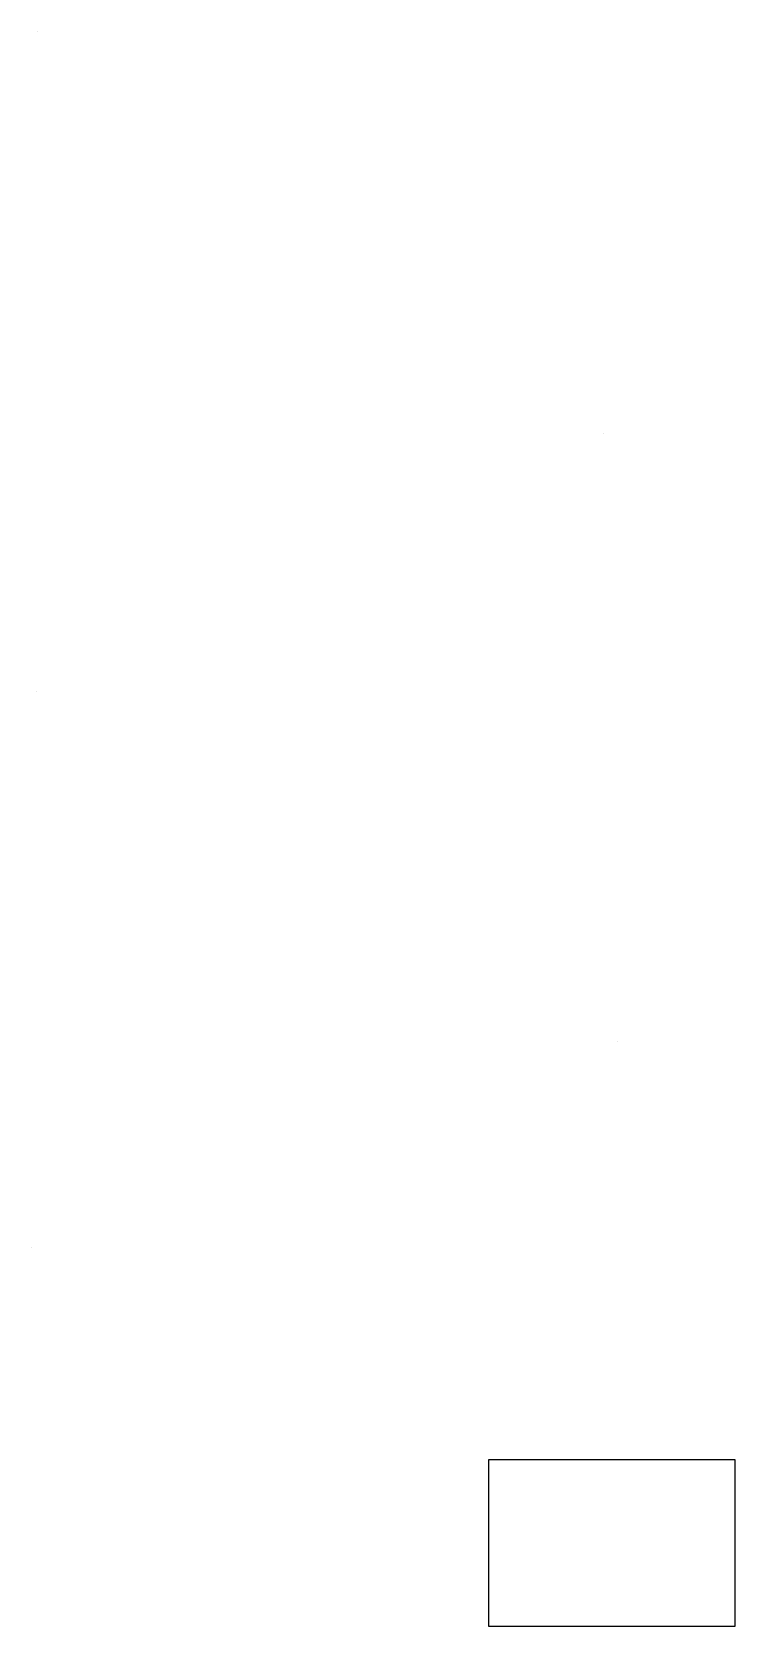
# Model space of a CAD drawing. Header units: centimetres. Extents: x -10.2 to 8.4, y -12.1 to 14.2.
# Drawn here: x -4.77 to 6.48, y -11.27 to 14.24 of the extents above; entities that cross this region are included whole.
import ezdxf

# ---------------------------------------------------------------- set-up
doc = ezdxf.new("R2010")
doc.units = ezdxf.units.CM
doc.header["$MEASUREMENT"] = 0
doc.layers.add('Layer 1', color=7, linetype='Continuous')

msp = doc.modelspace()

# ---------------------------------------------------------------- linework, layer by layer
at = {"layer": 'Layer 1', "color": 176}
msp.add_open_spline([(-4.68549, 14.23864), (-4.68549, 14.23864), (-4.68549, 14.23864), (-4.68549, 14.23864), (-4.68549, 14.23864), (-4.68549, 14.23864), (-4.68549, 14.23864), (-4.68549, 14.23864)], degree=3, knots=[0, 0, 0, 0, 0.33333333, 0.33333333, 0.33333333, 0.33333333, 1, 1, 1, 1], dxfattribs=at)
at = {"layer": 'Layer 1', "color": 153}
msp.add_open_spline([(4.36824, 7.80592), (4.36824, 7.80592), (4.36824, 7.80592), (4.36824, 7.80592), (4.36824, 7.80592), (4.36824, 7.80592), (4.36824, 7.80592), (4.36824, 7.80592)], degree=3, knots=[0, 0, 0, 0, 0.33333333, 0.33333333, 0.33333333, 0.33333333, 1, 1, 1, 1], dxfattribs=at)
at = {"layer": 'Layer 1', "color": 177}
msp.add_open_spline([(-4.69138, 3.67813), (-4.69138, 3.67813), (-4.69138, 3.67813), (-4.69138, 3.67813), (-4.69138, 3.67813), (-4.69138, 3.67813), (-4.69138, 3.67813), (-4.69138, 3.67813)], degree=3, knots=[0, 0, 0, 0, 0.33333333, 0.33333333, 0.33333333, 0.33333333, 1, 1, 1, 1], dxfattribs=at)
at = {"layer": 'Layer 1', "color": 254}
for points, knots in [([(4.58913, -1.92305), (4.58913, -1.92305), (4.58913, -1.92305), (4.58913, -1.92305), (4.58913, -1.92305), (4.58913, -1.92305), (4.58913, -1.92305), (4.58913, -1.92305)], [0, 0, 0, 0, 0.33333333, 0.33333333, 0.33333333, 0.33333333, 1, 1, 1, 1]), ([(2.5331, -8.61101), (2.5331, -8.61101), (6.47758, -8.61101), (6.47758, -8.61101), (6.47758, -8.61101), (6.47758, -8.61101), (6.47758, -11.2716), (6.47758, -11.2716), (6.47758, -11.2716), (6.47758, -11.2716), (2.5331, -11.2716), (2.5331, -11.2716), (2.5331, -11.2716), (2.5331, -11.2716), (2.5331, -8.61101), (2.5331, -8.61101)], [0, 0, 0, 0, 0.2, 0.2, 0.2, 0.2, 0.4, 0.4, 0.4, 0.4, 0.6, 0.6, 0.6, 0.6, 1, 1, 1, 1])]:
    msp.add_open_spline(points, degree=3, knots=knots, dxfattribs=at)
at = {"layer": 'Layer 1', "color": 173}
msp.add_open_spline([(-4.77287, -5.21929), (-4.77287, -5.21929), (-4.77287, -5.21929), (-4.77287, -5.21929), (-4.77287, -5.21929), (-4.77287, -5.21929), (-4.77287, -5.21929), (-4.77287, -5.21929)], degree=3, knots=[0, 0, 0, 0, 0.33333333, 0.33333333, 0.33333333, 0.33333333, 1, 1, 1, 1], dxfattribs=at)

doc.saveas('drawing.dxf')
